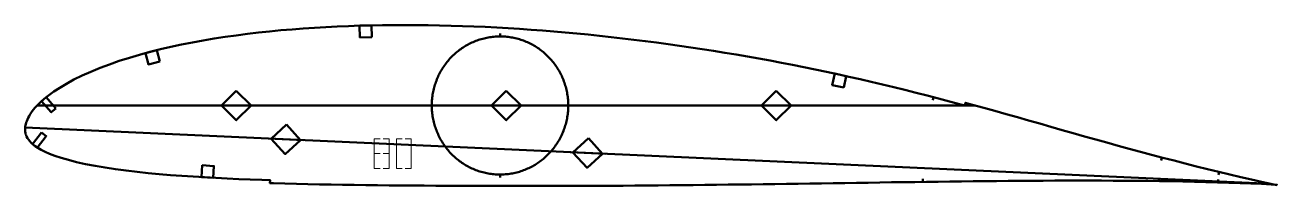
# Model space of a CAD drawing. Header units: metres. Extents: x 11 to 435, y 173 to 227.
import ezdxf

# ---------------------------------------------------------------- set-up
doc = ezdxf.new("R2010")
doc.units = ezdxf.units.M
doc.layers.add('Layer', color=1, linetype='Continuous', lineweight=50)
doc.layers.add('NumLabel', color=1, linetype='Continuous', lineweight=15)

msp = doc.modelspace()

# ---------------------------------------------------------------- linework, layer by layer
at = {"layer": 'Layer'}
for p, q in [((171.88, 223.4), (171.88, 224.4)), ((148.77, 200), (147.77, 200)), ((194.99, 200), (195.99, 200)), ((318.73, 202.78), (318.49, 201.81)), ((396.1, 182.38), (395.87, 181.4)), ((171.88, 176.6), (171.88, 175.6)), ((315.07, 175.1), (315.07, 174.1)), ((395.1, 175.37), (395.08, 174.37)), ((415.1, 174.94), (415.07, 173.94)), ((415.5, 177.47), (415.29, 176.49))]:
    msp.add_line(p, q, dxfattribs=at)
at = {"layer": 'Layer', "color": 7}
for p, q in [((15.06, 200), (332.92, 200)), ((76.53, 200), (88.53, 200)), ((167.99, 200), (179.99, 200)), ((259.45, 200), (271.45, 200)), ((11.03, 192.51), (433.06, 173.42)), ((93.33, 188.79), (105.32, 188.24)), ((195.6, 184.16), (207.58, 183.62))]:
    msp.add_line(p, q, dxfattribs=at)
at = {"layer": 'Layer'}
for points in [[(434.97, 173.01), (433.01, 173.43), (429.81, 174.12), (426.38, 174.9), (422.79, 175.73), (419.1, 176.6), (415.35, 177.5), (411.58, 178.43), (407.79, 179.37), (404, 180.33), (400.2, 181.31), (396.4, 182.3), (392.6, 183.29), (388.82, 184.31), (385.04, 185.34), (381.25, 186.38), (377.46, 187.42), (373.67, 188.47), (369.88, 189.54), (366.07, 190.61), (362.27, 191.69), (358.48, 192.77), (354.69, 193.86), (350.91, 194.93), (347.12, 196.01), (343.33, 197.09), (339.54, 198.16), (335.75, 199.22), (331.96, 200.27), (329.59, 200.92), (329.33, 199.95), (327.92, 200.34), (324.14, 201.36), (320.36, 202.36), (316.57, 203.35), (312.79, 204.32), (309.01, 205.27), (305.23, 206.21), (301.44, 207.12), (297.65, 208.01), (293.84, 208.89), (290.04, 209.75), (286.24, 210.59), (282.43, 211.42), (278.63, 212.21), (274.81, 212.99), (270.99, 213.76), (267.18, 214.5), (263.36, 215.21), (259.53, 215.91), (255.7, 216.59), (251.87, 217.25), (248.03, 217.89), (244.19, 218.51), (240.34, 219.1), (236.49, 219.68), (232.64, 220.24), (228.78, 220.78), (224.91, 221.3), (221.06, 221.81), (217.2, 222.29), (213.34, 222.75), (209.47, 223.18), (205.6, 223.6), (201.73, 224), (197.86, 224.38), (193.99, 224.73), (190.12, 225.07), (186.25, 225.38), (182.38, 225.67), (178.51, 225.93), (174.64, 226.18), (170.76, 226.4), (166.89, 226.6), (163.02, 226.77), (159.16, 226.92), (155.28, 227.04), (151.42, 227.14), (147.56, 227.2), (143.69, 227.25), (139.83, 227.27), (135.97, 227.26), (132.12, 227.22), (128.27, 227.15), (124.42, 227.05), (120.58, 226.92), (116.73, 226.76), (112.9, 226.56), (109.07, 226.34), (105.25, 226.08), (101.42, 225.79), (97.62, 225.47), (93.84, 225.1), (90.06, 224.7), (86.29, 224.26), (82.54, 223.77), (78.8, 223.23), (75.07, 222.65), (71.36, 222.03), (67.68, 221.37), (64.03, 220.65), (60.41, 219.88), (56.82, 219.05), (53.28, 218.15), (49.77, 217.19), (46.31, 216.18), (42.92, 215.09), (39.6, 213.94), (36.38, 212.72), (33.27, 211.44), (30.32, 210.12), (27.56, 208.76), (25.01, 207.36), (22.72, 206), (20.71, 204.69), (18.98, 203.44), (17.51, 202.28), (16.3, 201.23), (15.28, 200.23), (14.43, 199.34), (13.74, 198.54), (13.18, 197.78), (12.72, 197.06), (12.34, 196.41), (12.03, 195.8), (11.77, 195.2), (11.56, 194.67), (11.39, 194.18), (11.26, 193.71), (11.15, 193.29), (11.08, 192.86), (11.02, 192.47), (10.98, 192.13), (11, 191.85), (11.03, 191.43), (11.05, 191.05), (11.09, 190.69), (11.18, 190.3), (11.32, 189.89), (11.52, 189.44), (11.78, 188.96), (12.12, 188.46), (12.55, 187.93), (13.06, 187.38), (13.69, 186.81), (14.44, 186.22), (15.35, 185.62), (16.46, 184.99), (17.77, 184.32), (19.3, 183.64), (21.1, 182.94), (23.23, 182.25), (25.69, 181.54), (28.44, 180.82), (31.45, 180.15), (34.69, 179.52), (38.08, 178.93), (41.59, 178.4), (45.2, 177.95), (48.92, 177.53), (52.69, 177.12), (56.44, 176.75), (60.21, 176.44), (64.05, 176.17), (67.92, 175.91), (71.78, 175.66), (75.64, 175.43), (79.5, 175.24), (83.38, 175.08), (87.28, 174.93), (91.19, 174.8), (93.96, 174.71), (93.93, 173.71), (95.09, 173.68), (99, 173.56), (102.9, 173.46), (106.8, 173.36), (110.7, 173.28), (114.63, 173.22), (118.57, 173.15), (122.51, 173.09), (126.46, 173.03), (130.41, 172.98), (134.36, 172.93), (138.31, 172.89), (142.26, 172.86), (146.22, 172.84), (150.18, 172.82), (154.15, 172.8), (158.11, 172.78), (162.08, 172.76), (166.04, 172.75), (170, 172.74), (173.96, 172.73), (177.92, 172.73), (181.89, 172.73), (185.85, 172.73), (189.81, 172.73), (193.77, 172.74), (197.73, 172.75), (201.69, 172.77), (205.66, 172.78), (209.61, 172.79), (213.57, 172.81), (217.52, 172.84), (221.47, 172.87), (225.43, 172.91), (229.39, 172.95), (233.36, 172.99), (237.31, 173.02), (241.26, 173.07), (245.21, 173.12), (249.16, 173.17), (253.11, 173.23), (257.06, 173.27), (261.01, 173.31), (264.96, 173.35), (268.91, 173.4), (272.86, 173.46), (276.81, 173.52), (280.76, 173.58), (284.71, 173.63), (288.66, 173.68), (292.6, 173.75), (296.55, 173.82), (300.5, 173.89), (304.46, 173.96), (308.41, 174.01), (312.37, 174.07), (316.33, 174.12), (320.29, 174.17), (324.24, 174.22), (328.19, 174.28), (332.14, 174.33), (336.09, 174.37), (340.04, 174.4), (344.01, 174.43), (347.97, 174.46), (351.93, 174.5), (355.88, 174.52), (359.83, 174.54), (363.78, 174.55), (367.73, 174.55), (371.67, 174.55), (375.62, 174.53), (379.56, 174.52), (383.5, 174.5), (387.43, 174.47), (391.36, 174.42), (395.3, 174.37), (399.23, 174.31), (403.16, 174.24), (407.08, 174.15), (411, 174.06), (414.89, 173.95), (418.75, 173.83), (422.56, 173.7), (426.26, 173.56), (429.79, 173.41), (433.06, 173.25), (435.06, 173.15)], [(194.99, 200), (194.98, 200.49), (194.97, 200.98), (194.94, 201.47), (194.91, 201.96), (194.86, 202.45), (194.8, 202.94), (194.74, 203.43), (194.66, 203.92), (194.58, 204.4), (194.48, 204.88), (194.37, 205.36), (194.26, 205.84), (194.13, 206.31), (193.99, 206.79), (193.85, 207.25), (193.69, 207.72), (193.53, 208.18), (193.35, 208.64), (193.17, 209.1), (192.98, 209.55), (192.77, 210), (192.56, 210.44), (192.34, 210.88), (192.11, 211.31), (191.87, 211.74), (191.62, 212.16), (191.37, 212.58), (191.1, 212.99), (190.83, 213.39), (190.55, 213.79), (190.26, 214.19), (189.96, 214.58), (189.65, 214.96), (189.34, 215.33), (189.01, 215.7), (188.68, 216.06), (188.35, 216.42), (188, 216.76), (187.65, 217.1), (187.29, 217.43), (186.93, 217.76), (186.56, 218.07), (186.18, 218.38), (185.79, 218.68), (185.4, 218.98), (185.01, 219.26), (184.6, 219.53), (184.2, 219.8), (183.78, 220.06), (183.36, 220.31), (182.94, 220.55), (182.51, 220.78), (182.08, 221), (181.64, 221.21), (181.2, 221.41), (180.75, 221.61), (180.3, 221.79), (179.85, 221.97), (179.39, 222.13), (178.93, 222.29), (178.46, 222.43), (178, 222.57), (177.53, 222.69), (177.06, 222.81), (176.58, 222.91), (176.1, 223.01), (175.63, 223.09), (175.15, 223.17), (174.67, 223.23), (174.18, 223.29), (173.7, 223.33), (173.21, 223.36), (172.73, 223.39), (172.24, 223.4), (171.76, 223.4), (171.27, 223.39), (170.79, 223.38), (170.3, 223.35), (169.82, 223.31), (169.34, 223.26), (168.85, 223.2), (168.37, 223.13), (167.89, 223.05), (167.42, 222.96), (166.94, 222.86), (166.47, 222.75), (166, 222.63), (165.53, 222.5), (165.06, 222.36), (164.6, 222.21), (164.14, 222.05), (163.69, 221.88), (163.23, 221.7), (162.79, 221.51), (162.34, 221.31), (161.9, 221.11), (161.47, 220.89), (161.03, 220.66), (160.61, 220.43), (160.19, 220.18), (159.77, 219.93), (159.36, 219.67), (158.95, 219.4), (158.55, 219.12), (158.16, 218.83), (157.77, 218.53), (157.39, 218.23), (157.02, 217.92), (156.65, 217.6), (156.29, 217.27), (155.93, 216.93), (155.58, 216.59), (155.24, 216.24), (154.91, 215.88), (154.58, 215.52), (154.27, 215.15), (153.96, 214.77), (153.65, 214.38), (153.36, 213.99), (153.07, 213.6), (152.79, 213.19), (152.52, 212.78), (152.26, 212.37), (152.01, 211.95), (151.77, 211.52), (151.53, 211.09), (151.31, 210.66), (151.09, 210.22), (150.88, 209.77), (150.69, 209.32), (150.5, 208.87), (150.32, 208.41), (150.15, 207.95), (149.99, 207.49), (149.84, 207.02), (149.7, 206.55), (149.57, 206.08), (149.44, 205.6), (149.33, 205.12), (149.23, 204.64), (149.14, 204.16), (149.06, 203.67), (148.99, 203.19), (148.93, 202.7), (148.88, 202.21), (148.83, 201.72), (148.8, 201.23), (148.78, 200.74), (148.77, 200.25), (148.77, 199.75), (148.78, 199.26), (148.8, 198.77), (148.83, 198.28), (148.88, 197.79), (148.93, 197.3), (148.99, 196.81), (149.06, 196.33), (149.14, 195.84), (149.23, 195.36), (149.33, 194.88), (149.44, 194.4), (149.57, 193.92), (149.7, 193.45), (149.84, 192.98), (149.99, 192.51), (150.15, 192.05), (150.32, 191.59), (150.5, 191.13), (150.69, 190.68), (150.88, 190.23), (151.09, 189.78), (151.31, 189.34), (151.53, 188.91), (151.77, 188.48), (152.01, 188.05), (152.26, 187.63), (152.52, 187.22), (152.79, 186.81), (153.07, 186.4), (153.36, 186.01), (153.65, 185.62), (153.96, 185.23), (154.27, 184.85), (154.58, 184.48), (154.91, 184.12), (155.24, 183.76), (155.58, 183.41), (155.93, 183.07), (156.29, 182.73), (156.65, 182.4), (157.02, 182.08), (157.39, 181.77), (157.77, 181.47), (158.16, 181.17), (158.55, 180.88), (158.95, 180.6), (159.36, 180.33), (159.77, 180.07), (160.19, 179.82), (160.61, 179.57), (161.03, 179.34), (161.47, 179.11), (161.9, 178.89), (162.34, 178.69), (162.79, 178.49), (163.23, 178.3), (163.69, 178.12), (164.14, 177.95), (164.6, 177.79), (165.06, 177.64), (165.53, 177.5), (166, 177.37), (166.47, 177.25), (166.94, 177.14), (167.42, 177.04), (167.89, 176.95), (168.37, 176.87), (168.85, 176.8), (169.34, 176.74), (169.82, 176.69), (170.3, 176.65), (170.79, 176.62), (171.27, 176.61), (171.76, 176.6), (172.24, 176.6), (172.73, 176.61), (173.21, 176.64), (173.7, 176.67), (174.18, 176.71), (174.67, 176.77), (175.15, 176.83), (175.63, 176.91), (176.1, 176.99), (176.58, 177.09), (177.06, 177.19), (177.53, 177.31), (178, 177.43), (178.46, 177.57), (178.93, 177.71), (179.39, 177.87), (179.85, 178.03), (180.3, 178.21), (180.75, 178.39), (181.2, 178.59), (181.64, 178.79), (182.08, 179), (182.51, 179.22), (182.94, 179.45), (183.36, 179.69), (183.78, 179.94), (184.2, 180.2), (184.6, 180.47), (185.01, 180.74), (185.4, 181.02), (185.79, 181.32), (186.18, 181.62), (186.56, 181.93), (186.93, 182.24), (187.29, 182.57), (187.65, 182.9), (188, 183.24), (188.35, 183.58), (188.68, 183.94), (189.01, 184.3), (189.34, 184.67), (189.65, 185.04), (189.96, 185.42), (190.26, 185.81), (190.55, 186.21), (190.83, 186.61), (191.1, 187.01), (191.37, 187.42), (191.62, 187.84), (191.87, 188.26), (192.11, 188.69), (192.34, 189.12), (192.56, 189.56), (192.77, 190), (192.98, 190.45), (193.17, 190.9), (193.35, 191.36), (193.53, 191.82), (193.69, 192.28), (193.85, 192.75), (193.99, 193.21), (194.13, 193.69), (194.26, 194.16), (194.37, 194.64), (194.48, 195.12), (194.58, 195.6), (194.66, 196.08), (194.74, 196.57), (194.8, 197.06), (194.86, 197.55), (194.91, 198.04), (194.94, 198.53), (194.97, 199.02), (194.98, 199.51), (194.99, 200)]]:
    msp.add_lwpolyline(points, close=True, dxfattribs=at)
for points in [[(128.41, 223.15), (124.41, 223.04), (124.31, 227.04), (128.3, 227.15), (128.41, 223.15)], [(56.65, 214.88), (52.78, 213.9), (51.8, 217.78), (55.68, 218.76), (56.65, 214.88)], [(288.32, 206.04), (284.41, 206.9), (285.28, 210.81), (289.18, 209.94), (288.32, 206.04)], [(82.53, 205), (87.53, 200), (82.53, 195), (77.53, 200), (82.53, 205)], [(173.99, 205), (178.99, 200), (173.99, 195), (168.99, 200), (173.99, 205)], [(265.45, 205), (270.45, 200), (265.45, 195), (260.45, 200), (265.45, 205)], [(21.39, 199.02), (19.87, 197.71), (16.6, 201.49), (18.12, 202.8), (21.39, 199.02)], [(16.61, 190.87), (18.19, 189.64), (15.13, 185.69), (13.55, 186.91), (16.61, 190.87)], [(99.55, 193.51), (104.32, 188.29), (99.1, 183.52), (94.33, 188.74), (99.55, 193.51)], [(201.82, 188.88), (206.58, 183.66), (201.36, 178.89), (196.59, 184.11), (201.82, 188.88)], [(70.95, 179.72), (74.95, 179.48), (74.71, 175.49), (70.72, 175.72), (70.95, 179.72)]]:
    msp.add_lwpolyline(points, dxfattribs=at)
at = {"layer": 'NumLabel', "color": 1}
for points in [[(131.28, 188.7), (129.28, 188.7), (129.28, 178.7), (131.28, 178.7)], [(132.28, 178.7), (134.28, 178.7), (134.28, 188.7), (132.28, 188.7)], [(138.78, 188.7), (136.78, 188.7), (136.78, 178.7), (138.78, 178.7)], [(139.78, 178.7), (141.78, 178.7), (141.78, 188.7), (139.78, 188.7)], [(129.28, 183.7), (131.28, 183.7)], [(132.28, 183.7), (134.28, 183.7)]]:
    msp.add_lwpolyline(points, dxfattribs=at)

doc.saveas('drawing.dxf')
